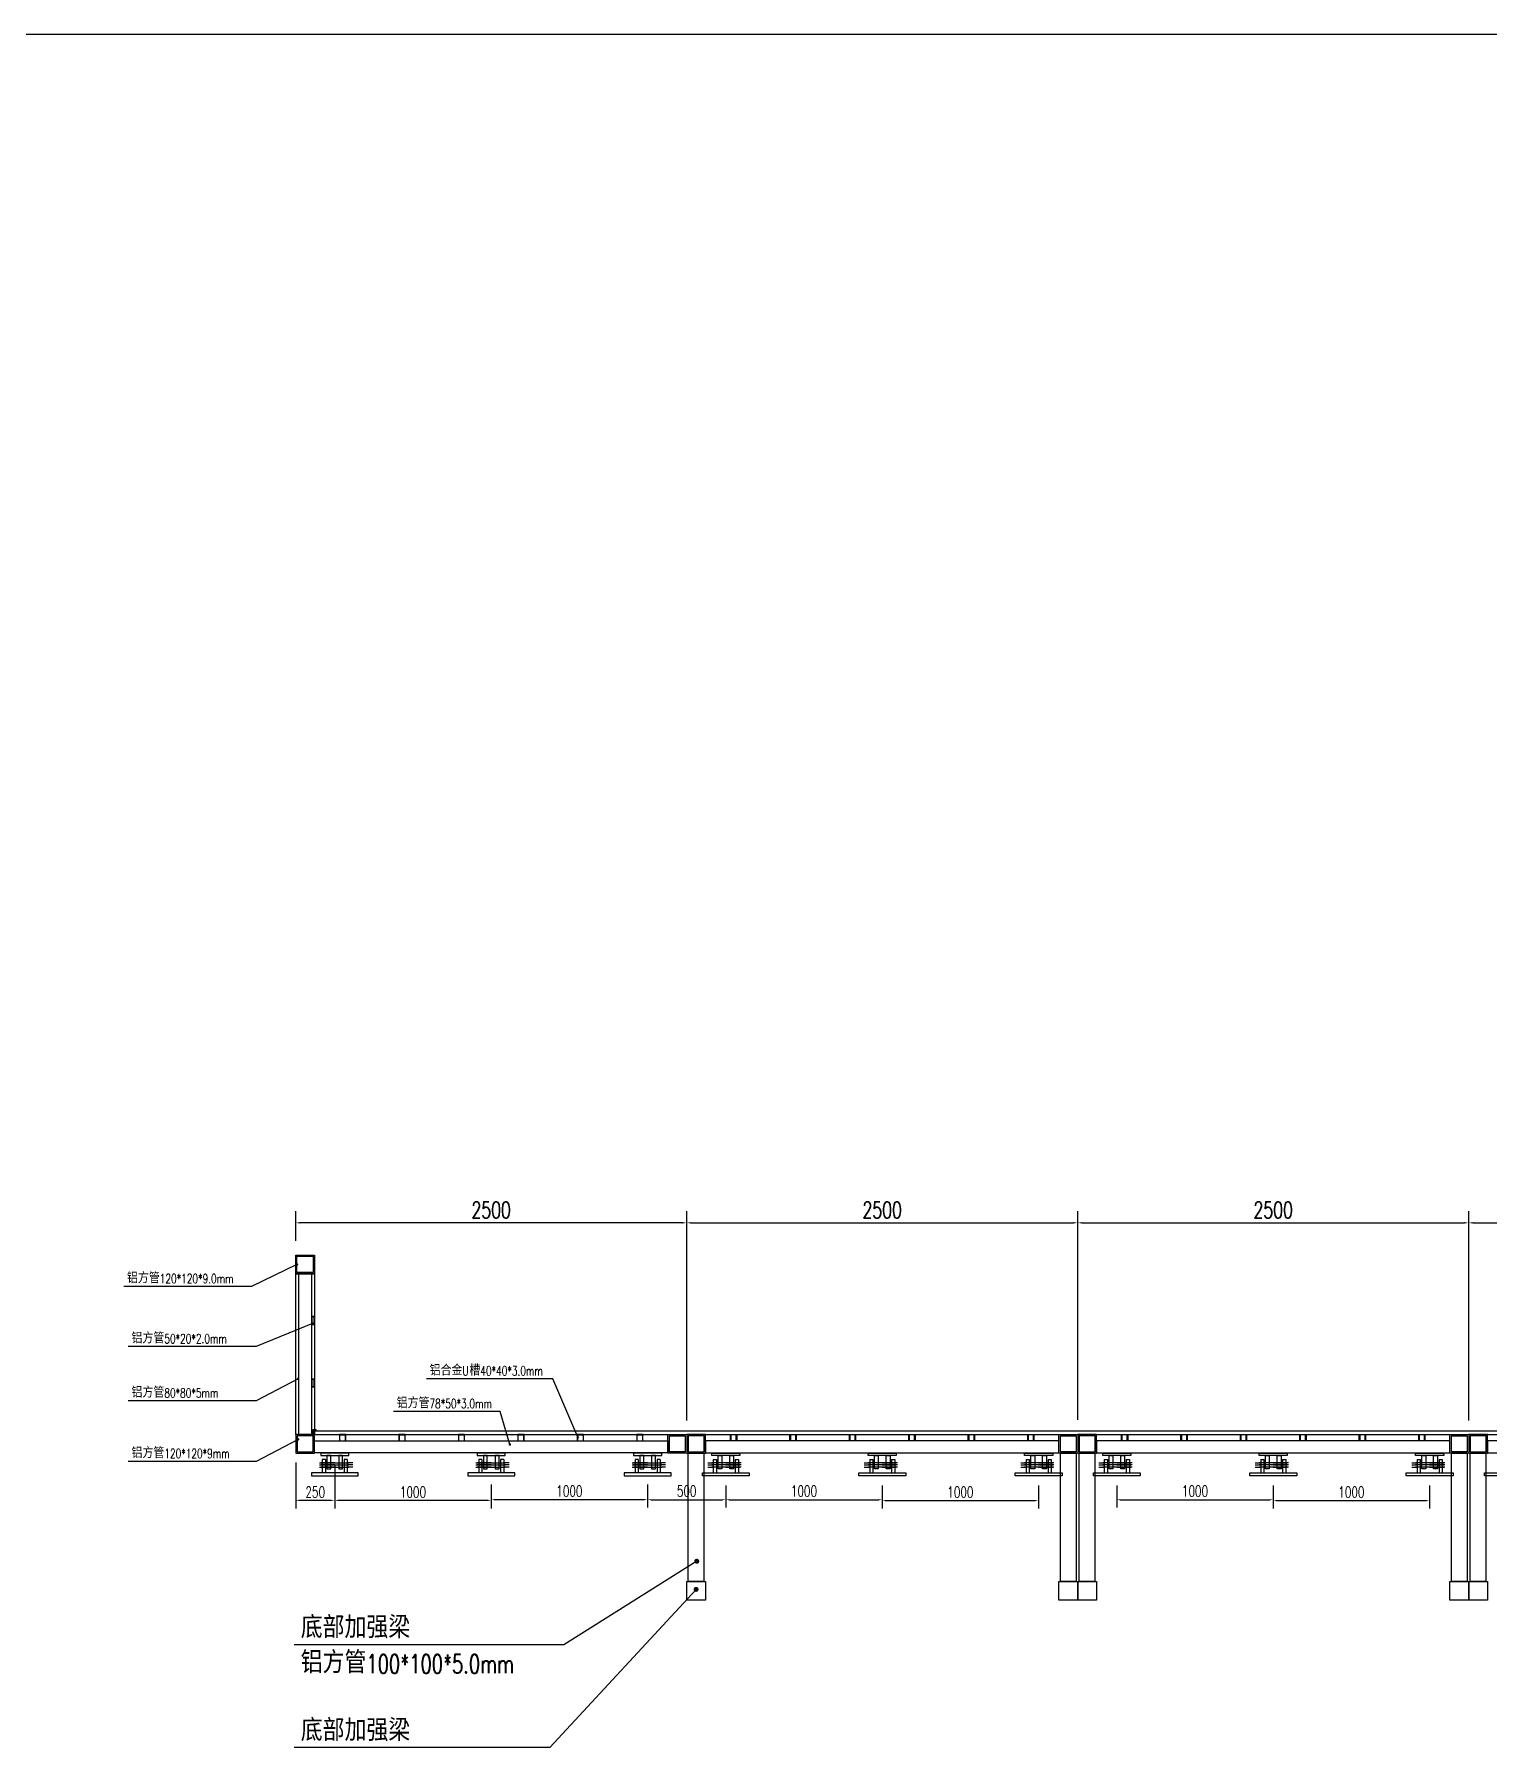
# Model space of a CAD drawing. Header units: millimetres. Extents: x 50522 to 205845, y 40309 to 82020.
# Drawn here: x 133594 to 142893, y 70072 to 81037 of the extents above; entities that cross this region are included whole.
import ezdxf

# ---------------------------------------------------------------- set-up
doc = ezdxf.new("R2010")
doc.units = ezdxf.units.MM
doc.header["$LTSCALE"] = 1000
doc.linetypes.add('CENTER2', pattern=[28.575, 19.05, -3.175, 3.175, -3.175])
for name, color, linetype in [('DIM_LEAD', 3, 'Continuous'), ('PUB_TEXT', 7, 'Continuous'), ('W-STEEL_FRAME钢架', 3, 'Continuous'), ('W-STEEL_KEEL钢龙骨', 5, 'Continuous'), ('W-WOOD_FLOOR木地板', 30, 'Continuous')]:
    doc.layers.add(name, color=color, linetype=linetype)
doc.styles.add('_TCH_DIM', font='SIMPLEX.shx', dxfattribs={"bigfont": 'hztxt.shx'})
doc.styles.add('STANDARD_T3', font='simplex.shx', dxfattribs={"width": 0.7, "bigfont": 'hztxt.shx'})
doc.dimstyles.new('W&&20', dxfattribs={"dimtxt": 70, "dimasz": 20, "dimexe": 50, "dimexo": 60, "dimgap": 20, "dimtad": 1, "dimdec": 0, "dimzin": 0, "dimdsep": 46, "dimtxsty": 'STANDARD_T3', "dimcen": 0.09, "dimclrd": 1, "dimclre": 1, "dimclrt": 7, "dimazin": 2, "dimtfac": 1, "dimtdec": 0, "dimtix": 1, "dimtmove": 2, "dimatfit": 3, "dimfxl": 0, "dimtolj": 1, "dimtzin": 0, "dimarcsym": 0})
doc.dimstyles.new('W&&30', dxfattribs={"dimtxt": 105, "dimasz": 30, "dimexe": 75, "dimexo": 90, "dimgap": 30, "dimtad": 1, "dimdec": 0, "dimzin": 0, "dimdsep": 46, "dimtxsty": 'STANDARD_T3', "dimcen": 0.09, "dimclrd": 1, "dimclre": 1, "dimclrt": 7, "dimazin": 2, "dimtfac": 1, "dimtdec": 0, "dimtix": 1, "dimtmove": 2, "dimatfit": 3, "dimfxl": 0, "dimtolj": 1, "dimtzin": 0, "dimarcsym": 0})

# ---------------------------------------------------------------- blocks, each defined once
blk = doc.blocks.new('*D46')
at = {"color": 1, "lineweight": -2, "transparency": 16777216}
for p, q in [((142765, 72177), (142765, 73515)), ((145265, 72177), (145265, 73515)), ((142795, 73440), (145235, 73440))]:
    blk.add_line(p, q, dxfattribs=at)
at = {"color": 1, "transparency": 16777216}
for points in [[(142795, 73445), (142795, 73435), (142765, 73440)], [(145235, 73445), (145235, 73435), (145265, 73440)]]:
    blk.add_solid(points, dxfattribs=at)
at = {"layer": 'Defpoints', "color": 0, "transparency": 16777216}
for p in [(145265, 73440), (142765, 72087), (145265, 72087)]:
    blk.add_point(p, dxfattribs=at)
at = {"color": 7, "transparency": 16777216, "insert": (144015, 73522), "char_height": 105, "attachment_point": 5, "style": 'STANDARD_T3'}
blk.add_mtext('\\A1;2500', dxfattribs=at)
blk = doc.blocks.new('*D45')
at = {"color": 1, "lineweight": -2, "transparency": 16777216}
for p, q in [((140265, 72181), (140265, 73515)), ((142765, 72177), (142765, 73515)), ((140295, 73440), (142735, 73440))]:
    blk.add_line(p, q, dxfattribs=at)
at = {"color": 1, "transparency": 16777216}
for points in [[(140295, 73445), (140295, 73435), (140265, 73440)], [(142735, 73445), (142735, 73435), (142765, 73440)]]:
    blk.add_solid(points, dxfattribs=at)
at = {"layer": 'Defpoints', "color": 0, "transparency": 16777216}
for p in [(142765, 73440), (140265, 72091), (142765, 72087)]:
    blk.add_point(p, dxfattribs=at)
at = {"color": 7, "transparency": 16777216, "insert": (141515, 73522), "char_height": 105, "attachment_point": 5, "style": 'STANDARD_T3'}
blk.add_mtext('\\A1;2500', dxfattribs=at)
blk = doc.blocks.new('*U29')
at = {"layer": 'W-STEEL_KEEL钢龙骨', "color": 4}
blk.add_lwpolyline([(20, -19.5, -0.4142136), (19.5, -20), (17.5, -20, -0.4142136), (17, -19.5), (17, 16.5, 0.4142136), (16.5, 17), (-16.5, 17, 0.4142136), (-17, 16.5), (-17, -19.5, -0.4142136), (-17.5, -20), (-19.5, -20, -0.4142136), (-20, -19.5), (-20, 19.5, -0.4142136), (-19.5, 20), (19.5, 20, -0.4142136), (20, 19.5)], format="xyb", close=True, dxfattribs=at)
blk = doc.blocks.new('*U30')
at = {"color": 0, "linetype": 'ByBlock', "lineweight": -2, "transparency": 16777216}
for p in [(0, 0), (380, 0), (760, 0), (1140, 0), (1520, 0), (1900, 0)]:
    blk.add_blockref('*U29', p, dxfattribs=at)
blk = doc.blocks.new('*D32')
at = {"color": 1, "lineweight": -2, "transparency": 16777216}
for p, q in [((141515, 71762), (141515, 71614)), ((142515, 71762), (142515, 71614)), ((141535, 71664), (142495, 71664))]:
    blk.add_line(p, q, dxfattribs=at)
at = {"color": 1, "transparency": 16777216}
for points in [[(141535, 71667), (141535, 71661), (141515, 71664)], [(142495, 71667), (142495, 71661), (142515, 71664)]]:
    blk.add_solid(points, dxfattribs=at)
at = {"layer": 'Defpoints', "color": 0, "transparency": 16777216}
for p in [(141515, 71822), (142515, 71822), (142515, 71664)]:
    blk.add_point(p, dxfattribs=at)
at = {"color": 7, "transparency": 16777216, "insert": (142015, 71719), "char_height": 70, "attachment_point": 5, "style": 'STANDARD_T3'}
blk.add_mtext('\\A1;1000', dxfattribs=at)
blk = doc.blocks.new('*D31')
at = {"color": 1, "lineweight": -2, "transparency": 16777216}
for p, q in [((140515, 71762), (140515, 71620)), ((141515, 71762), (141515, 71620)), ((140535, 71670), (141495, 71670))]:
    blk.add_line(p, q, dxfattribs=at)
at = {"color": 1, "transparency": 16777216}
for points in [[(140535, 71673), (140535, 71667), (140515, 71670)], [(141495, 71673), (141495, 71667), (141515, 71670)]]:
    blk.add_solid(points, dxfattribs=at)
at = {"layer": 'Defpoints', "color": 0, "transparency": 16777216}
for p in [(140515, 71822), (141515, 71822), (141515, 71670)]:
    blk.add_point(p, dxfattribs=at)
at = {"color": 7, "transparency": 16777216, "insert": (141015, 71725), "char_height": 70, "attachment_point": 5, "style": 'STANDARD_T3'}
blk.add_mtext('\\A1;1000', dxfattribs=at)
blk = doc.blocks.new('*D28')
at = {"color": 1, "lineweight": -2, "transparency": 16777216}
for p, q in [((137515, 71768), (137515, 71620)), ((138015, 71762), (138015, 71620)), ((137535, 71670), (137995, 71670))]:
    blk.add_line(p, q, dxfattribs=at)
at = {"color": 1, "transparency": 16777216}
for points in [[(137535, 71673), (137535, 71667), (137515, 71670)], [(137995, 71673), (137995, 71667), (138015, 71670)]]:
    blk.add_solid(points, dxfattribs=at)
at = {"layer": 'Defpoints', "color": 0, "transparency": 16777216}
for p in [(137515, 71828), (138015, 71822), (138015, 71670)]:
    blk.add_point(p, dxfattribs=at)
at = {"color": 7, "transparency": 16777216, "insert": (137765, 71725), "char_height": 70, "attachment_point": 5, "style": 'STANDARD_T3'}
blk.add_mtext('\\A1;500', dxfattribs=at)
blk = doc.blocks.new('*U26')
at = {"layer": 'W-STEEL_KEEL钢龙骨', "color": 4}
blk.add_lwpolyline([(20, -19.5, -0.4142136), (19.5, -20), (17.5, -20, -0.4142136), (17, -19.5), (17, 16.5, 0.4142136), (16.5, 17), (-16.5, 17, 0.4142136), (-17, 16.5), (-17, -19.5, -0.4142136), (-17.5, -20), (-19.5, -20, -0.4142136), (-20, -19.5), (-20, 19.5, -0.4142136), (-19.5, 20), (19.5, 20, -0.4142136), (20, 19.5)], format="xyb", close=True, dxfattribs=at)
blk = doc.blocks.new('*U27')
at = {"color": 0, "linetype": 'ByBlock', "lineweight": -2, "transparency": 16777216}
for p in [(0, 0), (380, 0), (760, 0), (1140, 0), (1520, 0), (1900, 0)]:
    blk.add_blockref('*U26', p, dxfattribs=at)
blk = doc.blocks.new('*D24')
at = {"color": 1, "lineweight": -2, "transparency": 16777216}
for p, q in [((137765, 72177), (137765, 73515)), ((140265, 72181), (140265, 73515)), ((137795, 73440), (140235, 73440))]:
    blk.add_line(p, q, dxfattribs=at)
at = {"color": 1, "transparency": 16777216}
for points in [[(137795, 73445), (137795, 73435), (137765, 73440)], [(140235, 73445), (140235, 73435), (140265, 73440)]]:
    blk.add_solid(points, dxfattribs=at)
at = {"layer": 'Defpoints', "color": 0, "transparency": 16777216}
for p in [(140265, 73440), (137765, 72087), (140265, 72091)]:
    blk.add_point(p, dxfattribs=at)
at = {"color": 7, "transparency": 16777216, "insert": (139015, 73522), "char_height": 105, "attachment_point": 5, "style": 'STANDARD_T3'}
blk.add_mtext('\\A1;2500', dxfattribs=at)
blk = doc.blocks.new('*D23')
at = {"color": 1, "lineweight": -2, "transparency": 16777216}
for p, q in [((139015, 71762), (139015, 71614)), ((140015, 71762), (140015, 71614)), ((139035, 71664), (139995, 71664))]:
    blk.add_line(p, q, dxfattribs=at)
at = {"color": 1, "transparency": 16777216}
for points in [[(139035, 71667), (139035, 71661), (139015, 71664)], [(139995, 71667), (139995, 71661), (140015, 71664)]]:
    blk.add_solid(points, dxfattribs=at)
at = {"layer": 'Defpoints', "color": 0, "transparency": 16777216}
for p in [(139015, 71822), (140015, 71822), (140015, 71664)]:
    blk.add_point(p, dxfattribs=at)
at = {"color": 7, "transparency": 16777216, "insert": (139515, 71719), "char_height": 70, "attachment_point": 5, "style": 'STANDARD_T3'}
blk.add_mtext('\\A1;1000', dxfattribs=at)
blk = doc.blocks.new('*D22')
at = {"color": 1, "lineweight": -2, "transparency": 16777216}
for p, q in [((138015, 71762), (138015, 71620)), ((139015, 71762), (139015, 71620)), ((138035, 71670), (138995, 71670))]:
    blk.add_line(p, q, dxfattribs=at)
at = {"color": 1, "transparency": 16777216}
for points in [[(138035, 71673), (138035, 71667), (138015, 71670)], [(138995, 71673), (138995, 71667), (139015, 71670)]]:
    blk.add_solid(points, dxfattribs=at)
at = {"layer": 'Defpoints', "color": 0, "transparency": 16777216}
for p in [(138015, 71822), (139015, 71822), (139015, 71670)]:
    blk.add_point(p, dxfattribs=at)
at = {"color": 7, "transparency": 16777216, "insert": (138515, 71725), "char_height": 70, "attachment_point": 5, "style": 'STANDARD_T3'}
blk.add_mtext('\\A1;1000', dxfattribs=at)
blk = doc.blocks.new('*D21')
at = {"color": 1, "lineweight": -2, "transparency": 16777216}
for p, q in [((135265, 71907), (135265, 71614)), ((135515, 71892), (135515, 71614)), ((135495, 71664), (135285, 71664))]:
    blk.add_line(p, q, dxfattribs=at)
at = {"color": 1, "transparency": 16777216}
for points in [[(135285, 71667), (135285, 71661), (135265, 71664)], [(135495, 71667), (135495, 71661), (135515, 71664)]]:
    blk.add_solid(points, dxfattribs=at)
at = {"layer": 'Defpoints', "color": 0, "transparency": 16777216}
for p in [(135265, 71967), (135515, 71952), (135265, 71664)]:
    blk.add_point(p, dxfattribs=at)
at = {"color": 7, "transparency": 16777216, "insert": (135390, 71719), "char_height": 70, "attachment_point": 5, "style": 'STANDARD_T3'}
blk.add_mtext('\\A1;250', dxfattribs=at)
blk = doc.blocks.new('*D20')
at = {"color": 1, "lineweight": -2, "transparency": 16777216}
for p, q in [((135265, 73324), (135265, 73515)), ((137765, 72177), (137765, 73515)), ((137735, 73440), (135295, 73440))]:
    blk.add_line(p, q, dxfattribs=at)
at = {"color": 1, "transparency": 16777216}
for points in [[(135295, 73445), (135295, 73435), (135265, 73440)], [(137735, 73445), (137735, 73435), (137765, 73440)]]:
    blk.add_solid(points, dxfattribs=at)
at = {"layer": 'Defpoints', "color": 0, "transparency": 16777216}
for p in [(135265, 73440), (135265, 73234), (137765, 72087)]:
    blk.add_point(p, dxfattribs=at)
at = {"color": 7, "transparency": 16777216, "insert": (136515, 73522), "char_height": 105, "attachment_point": 5, "style": 'STANDARD_T3'}
blk.add_mtext('\\A1;2500', dxfattribs=at)
blk = doc.blocks.new('*U18')
at = {"layer": 'W-STEEL_KEEL钢龙骨', "color": 4}
blk.add_lwpolyline([(20, -19.5, -0.4142136), (19.5, -20), (17.5, -20, -0.4142136), (17, -19.5), (17, 16.5, 0.4142136), (16.5, 17), (-16.5, 17, 0.4142136), (-17, 16.5), (-17, -19.5, -0.4142136), (-17.5, -20), (-19.5, -20, -0.4142136), (-20, -19.5), (-20, 19.5, -0.4142136), (-19.5, 20), (19.5, 20, -0.4142136), (20, 19.5)], format="xyb", close=True, dxfattribs=at)
blk = doc.blocks.new('*U19')
at = {"color": 0, "linetype": 'ByBlock', "lineweight": -2, "transparency": 16777216}
for p in [(0, 0), (380, 0), (760, 0), (1140, 0), (1520, 0), (1900, 0)]:
    blk.add_blockref('*U18', p, dxfattribs=at)
blk = doc.blocks.new('*D17')
at = {"color": 1, "lineweight": -2, "transparency": 16777216}
for p, q in [((135515, 71762), (135515, 71614)), ((136515, 71768), (136515, 71614)), ((136495, 71664), (135535, 71664))]:
    blk.add_line(p, q, dxfattribs=at)
at = {"color": 1, "transparency": 16777216}
for points in [[(135535, 71667), (135535, 71661), (135515, 71664)], [(136495, 71667), (136495, 71661), (136515, 71664)]]:
    blk.add_solid(points, dxfattribs=at)
at = {"layer": 'Defpoints', "color": 0, "transparency": 16777216}
for p in [(135515, 71822), (136515, 71828), (135515, 71664)]:
    blk.add_point(p, dxfattribs=at)
at = {"color": 7, "transparency": 16777216, "insert": (136015, 71719), "char_height": 70, "attachment_point": 5, "style": 'STANDARD_T3'}
blk.add_mtext('\\A1;1000', dxfattribs=at)
blk = doc.blocks.new('*D16')
at = {"color": 1, "lineweight": -2, "transparency": 16777216}
for p, q in [((136515, 71768), (136515, 71620)), ((137515, 71768), (137515, 71620)), ((137495, 71670), (136535, 71670))]:
    blk.add_line(p, q, dxfattribs=at)
at = {"color": 1, "transparency": 16777216}
for points in [[(136535, 71673), (136535, 71667), (136515, 71670)], [(137495, 71673), (137495, 71667), (137515, 71670)]]:
    blk.add_solid(points, dxfattribs=at)
at = {"layer": 'Defpoints', "color": 0, "transparency": 16777216}
for p in [(136515, 71828), (137515, 71828), (136515, 71670)]:
    blk.add_point(p, dxfattribs=at)
at = {"color": 7, "transparency": 16777216, "insert": (137015, 71725), "char_height": 70, "attachment_point": 5, "style": 'STANDARD_T3'}
blk.add_mtext('\\A1;1000', dxfattribs=at)

msp = doc.modelspace()

# ---------------------------------------------------------------- linework, layer by layer
for p, q in [((135402.2, 71842.1), (135382.2, 71842.1)), ((135515.3, 71905.1), (135425.3, 71905.1)), ((135515.3, 71892.1), (135425.3, 71892.1)), ((135515.3, 71879.1), (135425.3, 71879.1)), ((135455.3, 71927.1), (135435.3, 71927.1)), ((135435.3, 71927.1), (135435.3, 71842.1)), ((135455.3, 71927.1), (135455.3, 71842.1)), ((135526.3, 71905.1), (135605.3, 71905.1)), ((135526.3, 71892.1), (135605.3, 71892.1)), ((135526.3, 71879.1), (135605.3, 71879.1)), ((135595.3, 71927.1), (135575.3, 71927.1)), ((135575.3, 71927.1), (135575.3, 71842.1)), ((135595.3, 71927.1), (135595.3, 71842.1)), ((136402.2, 71842.1), (136382.2, 71842.1)), ((136515.3, 71905.1), (136425.3, 71905.1)), ((136515.3, 71892.1), (136425.3, 71892.1)), ((136515.3, 71879.1), (136425.3, 71879.1)), ((136455.3, 71927.1), (136435.3, 71927.1)), ((136435.3, 71927.1), (136435.3, 71842.1)), ((136455.3, 71927.1), (136455.3, 71842.1)), ((136526.3, 71905.1), (136605.3, 71905.1)), ((136526.3, 71892.1), (136605.3, 71892.1)), ((136526.3, 71879.1), (136605.3, 71879.1)), ((136595.3, 71927.1), (136575.3, 71927.1)), ((136575.3, 71927.1), (136575.3, 71842.1)), ((136595.3, 71927.1), (136595.3, 71842.1)), ((137402.2, 71842.1), (137382.2, 71842.1)), ((137515.3, 71905.1), (137425.3, 71905.1)), ((137515.3, 71892.1), (137425.3, 71892.1)), ((137515.3, 71879.1), (137425.3, 71879.1)), ((137455.3, 71927.1), (137435.3, 71927.1)), ((137435.3, 71927.1), (137435.3, 71842.1)), ((137455.3, 71927.1), (137455.3, 71842.1)), ((137526.3, 71905.1), (137605.3, 71905.1)), ((137526.3, 71892.1), (137605.3, 71892.1)), ((137526.3, 71879.1), (137605.3, 71879.1)), ((137595.3, 71927.1), (137575.3, 71927.1)), ((137575.3, 71927.1), (137575.3, 71842.1)), ((137595.3, 71927.1), (137595.3, 71842.1)), ((138004.3, 71905.1), (137925.3, 71905.1)), ((138004.3, 71892.1), (137925.3, 71892.1)), ((138004.3, 71879.1), (137925.3, 71879.1)), ((137935.3, 71927.1), (137955.3, 71927.1)), ((137935.3, 71927.1), (137935.3, 71842.1)), ((137955.3, 71927.1), (137955.3, 71842.1)), ((138015.3, 71905.1), (138105.3, 71905.1)), ((138015.3, 71892.1), (138105.3, 71892.1)), ((138015.3, 71879.1), (138105.3, 71879.1)), ((138075.3, 71927.1), (138095.3, 71927.1)), ((138075.3, 71927.1), (138075.3, 71842.1)), ((138095.3, 71927.1), (138095.3, 71842.1)), ((138128.5, 71842.1), (138148.5, 71842.1)), ((139004.3, 71905.1), (138925.3, 71905.1)), ((139004.3, 71892.1), (138925.3, 71892.1)), ((139004.3, 71879.1), (138925.3, 71879.1)), ((138935.3, 71927.1), (138955.3, 71927.1)), ((138935.3, 71927.1), (138935.3, 71842.1)), ((138955.3, 71927.1), (138955.3, 71842.1)), ((139015.3, 71905.1), (139105.3, 71905.1)), ((139015.3, 71892.1), (139105.3, 71892.1)), ((139015.3, 71879.1), (139105.3, 71879.1)), ((139075.3, 71927.1), (139095.3, 71927.1)), ((139075.3, 71927.1), (139075.3, 71842.1)), ((139095.3, 71927.1), (139095.3, 71842.1)), ((139128.5, 71842.1), (139148.5, 71842.1)), ((140004.3, 71905.1), (139925.3, 71905.1)), ((140004.3, 71892.1), (139925.3, 71892.1)), ((140004.3, 71879.1), (139925.3, 71879.1)), ((139935.3, 71927.1), (139955.3, 71927.1)), ((139935.3, 71927.1), (139935.3, 71842.1)), ((139955.3, 71927.1), (139955.3, 71842.1)), ((140015.3, 71905.1), (140105.3, 71905.1)), ((140015.3, 71892.1), (140105.3, 71892.1)), ((140015.3, 71879.1), (140105.3, 71879.1)), ((140075.3, 71927.1), (140095.3, 71927.1)), ((140075.3, 71927.1), (140075.3, 71842.1)), ((140095.3, 71927.1), (140095.3, 71842.1)), ((140128.5, 71842.1), (140148.5, 71842.1)), ((140504.3, 71905.1), (140425.3, 71905.1)), ((140504.3, 71892.1), (140425.3, 71892.1)), ((140504.3, 71879.1), (140425.3, 71879.1)), ((140435.3, 71927.1), (140455.3, 71927.1)), ((140435.3, 71927.1), (140435.3, 71842.1)), ((140455.3, 71927.1), (140455.3, 71842.1)), ((140515.3, 71905.1), (140605.3, 71905.1)), ((140515.3, 71892.1), (140605.3, 71892.1)), ((140515.3, 71879.1), (140605.3, 71879.1)), ((140575.3, 71927.1), (140595.3, 71927.1)), ((140575.3, 71927.1), (140575.3, 71842.1)), ((140595.3, 71927.1), (140595.3, 71842.1)), ((140628.5, 71842.1), (140648.5, 71842.1)), ((141504.3, 71905.1), (141425.3, 71905.1)), ((141504.3, 71892.1), (141425.3, 71892.1)), ((141504.3, 71879.1), (141425.3, 71879.1)), ((141435.3, 71927.1), (141455.3, 71927.1)), ((141435.3, 71927.1), (141435.3, 71842.1)), ((141455.3, 71927.1), (141455.3, 71842.1)), ((141515.3, 71905.1), (141605.3, 71905.1)), ((141515.3, 71892.1), (141605.3, 71892.1)), ((141515.3, 71879.1), (141605.3, 71879.1)), ((141575.3, 71927.1), (141595.3, 71927.1)), ((141575.3, 71927.1), (141575.3, 71842.1)), ((141595.3, 71927.1), (141595.3, 71842.1)), ((141628.5, 71842.1), (141648.5, 71842.1)), ((142504.3, 71905.1), (142425.3, 71905.1)), ((142504.3, 71892.1), (142425.3, 71892.1)), ((142504.3, 71879.1), (142425.3, 71879.1)), ((142435.3, 71927.1), (142455.3, 71927.1)), ((142435.3, 71927.1), (142435.3, 71842.1)), ((142455.3, 71927.1), (142455.3, 71842.1)), ((142515.3, 71905.1), (142605.3, 71905.1)), ((142515.3, 71892.1), (142605.3, 71892.1)), ((142515.3, 71879.1), (142605.3, 71879.1)), ((142575.3, 71927.1), (142595.3, 71927.1)), ((142575.3, 71927.1), (142575.3, 71842.1)), ((142595.3, 71927.1), (142595.3, 71842.1)), ((142628.5, 71842.1), (142648.5, 71842.1))]:
    msp.add_line(p, q)
at = {"color": 3, "linetype": 'CENTER2'}
for p, q in [((135417.4, 71892.1), (135453.2, 71892.1)), ((135417.4, 71879.1), (135453.2, 71879.1)), ((135417.5, 71905.1), (135453.2, 71905.1)), ((135444.9, 71905.1), (135585.8, 71905.1)), ((135444.9, 71892.1), (135585.8, 71892.1)), ((135444.9, 71879.1), (135585.8, 71879.1)), ((135630.1, 71905.1), (135594.3, 71905.1)), ((135630.1, 71892.1), (135594.3, 71892.1)), ((135630.1, 71879.1), (135594.3, 71879.1)), ((136417.4, 71892.1), (136453.2, 71892.1)), ((136417.4, 71879.1), (136453.2, 71879.1)), ((136417.5, 71905.1), (136453.2, 71905.1)), ((136444.9, 71905.1), (136585.8, 71905.1)), ((136444.9, 71892.1), (136585.8, 71892.1)), ((136444.9, 71879.1), (136585.8, 71879.1)), ((136630.1, 71905.1), (136594.3, 71905.1)), ((136630.1, 71892.1), (136594.3, 71892.1)), ((136630.1, 71879.1), (136594.3, 71879.1)), ((137417.4, 71892.1), (137453.2, 71892.1)), ((137417.4, 71879.1), (137453.2, 71879.1)), ((137417.5, 71905.1), (137453.2, 71905.1)), ((137444.9, 71905.1), (137585.8, 71905.1)), ((137444.9, 71892.1), (137585.8, 71892.1)), ((137444.9, 71879.1), (137585.8, 71879.1)), ((137630.1, 71905.1), (137594.3, 71905.1)), ((137630.1, 71892.1), (137594.3, 71892.1)), ((137630.1, 71879.1), (137594.3, 71879.1)), ((137900.6, 71905.1), (137936.4, 71905.1)), ((137900.6, 71892.1), (137936.4, 71892.1)), ((137900.6, 71879.1), (137936.4, 71879.1)), ((138085.8, 71905.1), (137944.9, 71905.1)), ((138085.8, 71892.1), (137944.9, 71892.1)), ((138085.8, 71879.1), (137944.9, 71879.1)), ((138113.2, 71905.1), (138077.4, 71905.1)), ((138113.2, 71892.1), (138077.4, 71892.1)), ((138113.2, 71879.1), (138077.5, 71879.1)), ((138900.6, 71905.1), (138936.4, 71905.1)), ((138900.6, 71892.1), (138936.4, 71892.1)), ((138900.6, 71879.1), (138936.4, 71879.1)), ((139085.8, 71905.1), (138944.9, 71905.1)), ((139085.8, 71892.1), (138944.9, 71892.1)), ((139085.8, 71879.1), (138944.9, 71879.1)), ((139113.2, 71905.1), (139077.4, 71905.1)), ((139113.2, 71892.1), (139077.4, 71892.1)), ((139113.2, 71879.1), (139077.5, 71879.1)), ((139900.6, 71905.1), (139936.4, 71905.1)), ((139900.6, 71892.1), (139936.4, 71892.1)), ((139900.6, 71879.1), (139936.4, 71879.1)), ((140085.8, 71905.1), (139944.9, 71905.1)), ((140085.8, 71892.1), (139944.9, 71892.1)), ((140085.8, 71879.1), (139944.9, 71879.1)), ((140113.2, 71905.1), (140077.4, 71905.1)), ((140113.2, 71892.1), (140077.4, 71892.1)), ((140113.2, 71879.1), (140077.5, 71879.1)), ((140400.6, 71905.1), (140436.4, 71905.1)), ((140400.6, 71892.1), (140436.4, 71892.1)), ((140400.6, 71879.1), (140436.4, 71879.1)), ((140585.8, 71905.1), (140444.9, 71905.1)), ((140585.8, 71892.1), (140444.9, 71892.1)), ((140585.8, 71879.1), (140444.9, 71879.1)), ((140613.2, 71905.1), (140577.4, 71905.1)), ((140613.2, 71892.1), (140577.4, 71892.1)), ((140613.2, 71879.1), (140577.5, 71879.1)), ((141400.6, 71905.1), (141436.4, 71905.1)), ((141400.6, 71892.1), (141436.4, 71892.1)), ((141400.6, 71879.1), (141436.4, 71879.1)), ((141585.8, 71905.1), (141444.9, 71905.1)), ((141585.8, 71892.1), (141444.9, 71892.1)), ((141585.8, 71879.1), (141444.9, 71879.1)), ((141613.2, 71905.1), (141577.4, 71905.1)), ((141613.2, 71892.1), (141577.4, 71892.1)), ((141613.2, 71879.1), (141577.5, 71879.1)), ((142400.6, 71905.1), (142436.4, 71905.1)), ((142400.6, 71892.1), (142436.4, 71892.1)), ((142400.6, 71879.1), (142436.4, 71879.1)), ((142585.8, 71905.1), (142444.9, 71905.1)), ((142585.8, 71892.1), (142444.9, 71892.1)), ((142585.8, 71879.1), (142444.9, 71879.1)), ((142613.2, 71905.1), (142577.4, 71905.1)), ((142613.2, 71892.1), (142577.4, 71892.1)), ((142613.2, 71879.1), (142577.5, 71879.1))]:
    msp.add_line(p, q, dxfattribs=at)
for points in [[(67112.1, 81037), (166036.4, 81037), (166036.4, 40309.3), (67112.1, 40309.3)], [(135265.3, 71967.1), (135385.3, 71967.1), (135385.3, 72087.1), (135265.3, 72087.1)], [(135274.3, 71976.1), (135376.3, 71976.1), (135376.3, 72078.1), (135274.3, 72078.1)], [(140265.3, 71967.1), (140145.3, 71967.1), (140145.3, 72087.1), (140265.3, 72087.1)], [(140256.3, 71976.1), (140154.3, 71976.1), (140154.3, 72078.1), (140256.3, 72078.1)], [(142765.3, 71967.1), (142645.3, 71967.1), (142645.3, 72087.1), (142765.3, 72087.1)], [(142756.3, 71976.1), (142654.3, 71976.1), (142654.3, 72078.1), (142756.3, 72078.1)], [(135605.3, 71967.1), (135425.3, 71967.1), (135425.3, 71952.1), (135605.3, 71952.1)], [(135490.3, 71952.1), (135465.3, 71952.1), (135465.3, 71867.1), (135490.3, 71867.1)], [(135565.3, 71952.1), (135540.3, 71952.1), (135540.3, 71867.1), (135565.3, 71867.1)], [(136605.3, 71967.1), (136425.3, 71967.1), (136425.3, 71952.1), (136605.3, 71952.1)], [(136490.3, 71952.1), (136465.3, 71952.1), (136465.3, 71867.1), (136490.3, 71867.1)], [(136565.3, 71952.1), (136540.3, 71952.1), (136540.3, 71867.1), (136565.3, 71867.1)], [(137605.3, 71967.1), (137425.3, 71967.1), (137425.3, 71952.1), (137605.3, 71952.1)], [(137490.3, 71952.1), (137465.3, 71952.1), (137465.3, 71867.1), (137490.3, 71867.1)], [(137565.3, 71952.1), (137540.3, 71952.1), (137540.3, 71867.1), (137565.3, 71867.1)], [(137925.3, 71967.1), (138105.3, 71967.1), (138105.3, 71952.1), (137925.3, 71952.1)], [(137965.3, 71952.1), (137990.3, 71952.1), (137990.3, 71867.1), (137965.3, 71867.1)], [(138040.3, 71952.1), (138065.3, 71952.1), (138065.3, 71867.1), (138040.3, 71867.1)], [(138925.3, 71967.1), (139105.3, 71967.1), (139105.3, 71952.1), (138925.3, 71952.1)], [(138965.3, 71952.1), (138990.3, 71952.1), (138990.3, 71867.1), (138965.3, 71867.1)], [(139040.3, 71952.1), (139065.3, 71952.1), (139065.3, 71867.1), (139040.3, 71867.1)], [(139925.3, 71967.1), (140105.3, 71967.1), (140105.3, 71952.1), (139925.3, 71952.1)], [(139965.3, 71952.1), (139990.3, 71952.1), (139990.3, 71867.1), (139965.3, 71867.1)], [(140040.3, 71952.1), (140065.3, 71952.1), (140065.3, 71867.1), (140040.3, 71867.1)], [(140425.3, 71967.1), (140605.3, 71967.1), (140605.3, 71952.1), (140425.3, 71952.1)], [(140465.3, 71952.1), (140490.3, 71952.1), (140490.3, 71867.1), (140465.3, 71867.1)], [(140540.3, 71952.1), (140565.3, 71952.1), (140565.3, 71867.1), (140540.3, 71867.1)], [(141425.3, 71967.1), (141605.3, 71967.1), (141605.3, 71952.1), (141425.3, 71952.1)], [(141465.3, 71952.1), (141490.3, 71952.1), (141490.3, 71867.1), (141465.3, 71867.1)], [(141540.3, 71952.1), (141565.3, 71952.1), (141565.3, 71867.1), (141540.3, 71867.1)], [(142425.3, 71967.1), (142605.3, 71967.1), (142605.3, 71952.1), (142425.3, 71952.1)], [(142465.3, 71952.1), (142490.3, 71952.1), (142490.3, 71867.1), (142465.3, 71867.1)], [(142540.3, 71952.1), (142565.3, 71952.1), (142565.3, 71867.1), (142540.3, 71867.1)], [(135665.3, 71842.1), (135365.3, 71842.1), (135365.3, 71822.1), (135665.3, 71822.1)], [(136665.3, 71842.1), (136365.3, 71842.1), (136365.3, 71822.1), (136665.3, 71822.1)], [(137665.3, 71842.1), (137365.3, 71842.1), (137365.3, 71822.1), (137665.3, 71822.1)], [(137865.3, 71842.1), (138165.3, 71842.1), (138165.3, 71822.1), (137865.3, 71822.1)], [(138865.3, 71842.1), (139165.3, 71842.1), (139165.3, 71822.1), (138865.3, 71822.1)], [(139865.3, 71842.1), (140165.3, 71842.1), (140165.3, 71822.1), (139865.3, 71822.1)], [(140365.3, 71842.1), (140665.3, 71842.1), (140665.3, 71822.1), (140365.3, 71822.1)], [(141365.3, 71842.1), (141665.3, 71842.1), (141665.3, 71822.1), (141365.3, 71822.1)], [(142365.3, 71842.1), (142665.3, 71842.1), (142665.3, 71822.1), (142365.3, 71822.1)], [(142865.3, 71842.1), (143165.3, 71842.1), (143165.3, 71822.1), (142865.3, 71822.1)]]:
    msp.add_lwpolyline(points, close=True)
msp.add_lwpolyline([(135388.2, 72115.9, -0.6741999), (135387.2, 72115.9, 0.3056147), (135387, 72116.1), (135386.5, 72116.1, 0.3056147), (135386.2, 72115.9, -0.6741999), (135385.2, 72115.9, 0.3056147), (135385, 72116.1), (135384.5, 72116.1, 0.3056147), (135384.2, 72115.9, -0.6741999), (135383.2, 72115.9, 0.3056147), (135383, 72116.1), (135382.5, 72116.1, 0.3056147), (135382.2, 72115.9, -0.6741999), (135381.2, 72115.9, 0.3056147), (135381, 72116.1), (135377.3, 72116.1, 0.4142136), (135372.3, 72111.1), (135372.3, 72094.6, 1), (135375.3, 72094.6), (135375.3, 72111.1, -0.4142136), (135377.3, 72113.1), (135395.8, 72113.1, 1), (135395.8, 72116.1), (135394.5, 72116.1, 0.3056147), (135394.2, 72115.9, -0.6741999), (135393.2, 72115.9, 0.3056147), (135393, 72116.1), (135392.5, 72116.1, 0.3056147), (135392.2, 72115.9, -0.6741999), (135391.2, 72115.9, 0.3056147), (135391, 72116.1), (135390.5, 72116.1, 0.3056147), (135390.2, 72115.9, -0.6741999), (135389.2, 72115.9, 0.3056147), (135389, 72116.1), (135388.5, 72116.1, 0.3056147)], format="xyb", close=True)
at = {"layer": 'DIM_LEAD'}
for p, q in [((135273.3, 73173.8), (134983, 73032.6)), ((134983, 73032.6), (134165.4, 73032.6)), ((135372.3, 72796.1), (135012.1, 72648.4)), ((135012.1, 72648.4), (134194.4, 72648.4)), ((135280.2, 72442.8), (135012.1, 72301.5)), ((136910.1, 72442.9), (136100.7, 72442.9)), ((137068.3, 72069.6), (136910.1, 72442.9)), ((135012.1, 72301.5), (134194.4, 72301.5)), ((136572.1, 72233.5), (135889.7, 72233.5)), ((136634.6, 72023.5), (136572.1, 72233.5)), ((135280.2, 72055.7), (135012.1, 71914.5)), ((135012.1, 71914.5), (134194.4, 71914.5)), ((137829.7, 71276.6), (136978.7, 70743)), ((137825.3, 71097.1), (136890.5, 70085.4)), ((136978.7, 70743), (135255.3, 70743)), ((136890.5, 70085.4), (135255.3, 70085.4))]:
    msp.add_line(p, q, dxfattribs=at)
for points, const_width in [([(135276.9, 73175.6, 1), (135269.7, 73172.1, 1)], 8), ([(135376, 72797.6, 1), (135368.6, 72794.6, 1)], 8), ([(135283.8, 72444.6, 1), (135276.7, 72440.9, 1)], 8), ([(135283.8, 72057.6, 1), (135276.7, 72053.8, 1)], 8), ([(137069.9, 72065.9, 1), (137066.8, 72073.3, 1)], 8), ([(136635.7, 72019.6, 1), (136633.5, 72027.3, 1)], 8), ([(137836.4, 71280.9, 1), (137822.9, 71272.4, 1)], 16), ([(137830.8, 71103, 1), (137819.9, 71091.2, 1)], 16)]:
    msp.add_lwpolyline(points, format="xyb", close=True, dxfattribs=dict(at, const_width=const_width))
at = {"layer": 'W-STEEL_FRAME钢架'}
for points in [[(135385.3, 73114.1), (135265.3, 73114.1), (135265.3, 73234.1), (135385.3, 73234.1)], [(135377.3, 73122.1), (135273.3, 73122.1), (135273.3, 73226.1), (135377.3, 73226.1)], [(135385.3, 72087.1), (135265.3, 72087.1), (135265.3, 73114.1), (135385.3, 73114.1)], [(137645.3, 71969.1), (135385.3, 71969.1), (135385.3, 72047.1), (137645.3, 72047.1)], [(137765.3, 71967.1), (137645.3, 71967.1), (137645.3, 72087.1), (137765.3, 72087.1)], [(137756.3, 71976.1), (137654.3, 71976.1), (137654.3, 72078.1), (137756.3, 72078.1)], [(137765.3, 71967.1), (137885.3, 71967.1), (137885.3, 72087.1), (137765.3, 72087.1)], [(137774.3, 71976.1), (137876.3, 71976.1), (137876.3, 72078.1), (137774.3, 72078.1)], [(137885.3, 71969.1), (140145.3, 71969.1), (140145.3, 72047.1), (137885.3, 72047.1)], [(140265.3, 71967.1), (140385.3, 71967.1), (140385.3, 72087.1), (140265.3, 72087.1)], [(140274.3, 71976.1), (140376.3, 71976.1), (140376.3, 72078.1), (140274.3, 72078.1)], [(140385.3, 71969.1), (142645.3, 71969.1), (142645.3, 72047.1), (140385.3, 72047.1)], [(142765.3, 71967.1), (142885.3, 71967.1), (142885.3, 72087.1), (142765.3, 72087.1)], [(142774.3, 71976.1), (142876.3, 71976.1), (142876.3, 72078.1), (142774.3, 72078.1)], [(142885.3, 71969.1), (145145.3, 71969.1), (145145.3, 72047.1), (142885.3, 72047.1)], [(137765.3, 71147.1), (137885.3, 71147.1), (137885.3, 71027.1), (137765.3, 71027.1)], [(140145.3, 71147.1), (140265.3, 71147.1), (140265.3, 71027.1), (140145.3, 71027.1)], [(140265.3, 71147.1), (140385.3, 71147.1), (140385.3, 71027.1), (140265.3, 71027.1)], [(142645.3, 71147.1), (142765.3, 71147.1), (142765.3, 71027.1), (142645.3, 71027.1)], [(142765.3, 71147.1), (142885.3, 71147.1), (142885.3, 71027.1), (142765.3, 71027.1)]]:
    msp.add_lwpolyline(points, close=True, dxfattribs=at)
at = {"layer": 'W-STEEL_FRAME钢架', "color": 2}
for points in [[(135365.3, 72087.1), (135285.3, 72087.1), (135285.3, 73114.1), (135365.3, 73114.1)], [(137775.3, 71967.1), (137875.3, 71967.1), (137875.3, 71147.1), (137775.3, 71147.1)], [(140155.3, 71967.1), (140255.3, 71967.1), (140255.3, 71147.1), (140155.3, 71147.1)], [(140275.3, 71967.1), (140375.3, 71967.1), (140375.3, 71147.1), (140275.3, 71147.1)], [(142655.3, 71967.1), (142755.3, 71967.1), (142755.3, 71147.1), (142655.3, 71147.1)], [(142775.3, 71967.1), (142875.3, 71967.1), (142875.3, 71147.1), (142775.3, 71147.1)]]:
    msp.add_lwpolyline(points, close=True, dxfattribs=at)
at = {"layer": 'W-STEEL_FRAME钢架', "color": 6}
for points in [[(135381.3, 72791.1, 0.4142136), (135385.3, 72795.1), (135385.3, 72837.1, 0.4142136), (135381.3, 72841.1), (135369.3, 72841.1, 0.4142136), (135365.3, 72837.1), (135365.3, 72795.1, 0.4142136), (135369.3, 72791.1)], [(135382.3, 72796.1), (135382.3, 72836.1, 0.4142136), (135380.3, 72838.1), (135370.3, 72838.1, 0.4142136), (135368.3, 72836.1), (135368.3, 72796.1, 0.4142136), (135370.3, 72794.1), (135380.3, 72794.1, 0.4142136)], [(135381.3, 72391.1, 0.4142136), (135385.3, 72395.1), (135385.3, 72437.1, 0.4142136), (135381.3, 72441.1), (135369.3, 72441.1, 0.4142136), (135365.3, 72437.1), (135365.3, 72395.1, 0.4142136), (135369.3, 72391.1)], [(135382.3, 72396.1), (135382.3, 72436.1, 0.4142136), (135380.3, 72438.1), (135370.3, 72438.1, 0.4142136), (135368.3, 72436.1), (135368.3, 72396.1, 0.4142136), (135370.3, 72394.1), (135380.3, 72394.1, 0.4142136)]]:
    msp.add_lwpolyline(points, format="xyb", close=True, dxfattribs=at)
at = {"layer": 'W-WOOD_FLOOR木地板'}
msp.add_lwpolyline([(155150.3, 72109.1), (135377.3, 72109.1), (135377.3, 72087.1), (155150.3, 72087.1)], close=True, dxfattribs=at)

# ---------------------------------------------------------------- block references
at = {"xscale": -1}
msp.add_blockref('*U19', (137465.3, 72067.1), dxfattribs=at)
for name, p in [('*U27', (138065.3, 72067.1)), ('*U30', (140565.3, 72067.1))]:
    msp.add_blockref(name, p)

# ---------------------------------------------------------------- texts
at = {"layer": 'PUB_TEXT', "color": 7, "style": '_TCH_DIM'}
for s, height, p in [('铝方管', 70, (134186.4, 73053.6)), ('铝方管', 70, (134215.4, 72669.4)), ('铝合金', 70, (136121.7, 72463.9)), ('槽', 70, (136375.7, 72463.9)), ('铝方管', 70, (134215.4, 72322.5)), ('铝方管', 70, (135910.7, 72254.5)), ('铝方管', 70, (134215.4, 71935.5)), ('底部加强梁', 140, (135297.3, 70785)), ('铝方管', 140, (135297.3, 70561)), ('底部加强梁', 140, (135297.3, 70127.4))]:
    msp.add_text(s, height=height, dxfattribs=at).set_placement(p)
at = {"layer": 'PUB_TEXT', "color": 7, "style": '_TCH_DIM', "width": 0.705882}
for s, height, p in [('120*120*9.0mm', 59.5, (134396.4, 73053.6)), ('50*20*2.0mm', 59.5, (134425.4, 72669.4)), ('U', 59.5, (136331.7, 72463.9)), ('40*40*3.0mm', 59.5, (136445.7, 72463.9)), ('80*80*5mm', 59.5, (134425.4, 72322.5)), ('78*50*3.0mm', 59.5, (136120.7, 72254.5)), ('120*120*9mm', 59.5, (134425.4, 71935.5)), ('100*100*5.0mm', 119, (135717.3, 70561))]:
    msp.add_text(s, height=height, dxfattribs=at).set_placement(p)

# ---------------------------------------------------------------- dimensions: what is measured, and where the dimension line sits
for base, p1, p2, dimstyle, picture, middle in [((135265.3, 73439.8), (137765.3, 72087.1), (135265.3, 73234.1), 'W&&30', '*D20', (136515.3, 73522.3)), ((140265.3, 73439.8), (137765.3, 72087.1), (140265.3, 72091.1), 'W&&30', '*D24', (139015.3, 73522.3)), ((142765.3, 73439.8), (140265.3, 72091.1), (142765.3, 72087.1), 'W&&30', '*D45', (141515.3, 73522.3)), ((145265.3, 73439.8), (142765.3, 72087.1), (145265.3, 72087.1), 'W&&30', '*D46', (144015.3, 73522.3)), ((135265.3, 71663.9), (135515.3, 71952.1), (135265.3, 71967.1), 'W&&20', '*D21', (135390.3, 71718.9)), ((135515.3, 71663.9), (136515.3, 71828.1), (135515.3, 71822.1), 'W&&20', '*D17', (136015.3, 71718.9)), ((136515.3, 71669.9), (137515.3, 71828.1), (136515.3, 71828.1), 'W&&20', '*D16', (137015.3, 71724.9)), ((138015.3, 71669.9), (137515.3, 71828.1), (138015.3, 71822.1), 'W&&20', '*D28', (137765.3, 71724.9)), ((139015.3, 71669.9), (138015.3, 71822.1), (139015.3, 71822.1), 'W&&20', '*D22', (138515.3, 71724.9)), ((140015.3, 71663.9), (139015.3, 71822.1), (140015.3, 71822.1), 'W&&20', '*D23', (139515.3, 71718.9)), ((141515.3, 71669.9), (140515.3, 71822.1), (141515.3, 71822.1), 'W&&20', '*D31', (141015.3, 71724.9)), ((142515.3, 71663.9), (141515.3, 71822.1), (142515.3, 71822.1), 'W&&20', '*D32', (142015.3, 71718.9))]:
    dim = msp.add_linear_dim(base=base, p1=p1, p2=p2, angle=180, dimstyle=dimstyle)
    dim.commit()
    dim.dimension.update_dxf_attribs({"geometry": picture, "text_midpoint": middle})

doc.saveas('drawing.dxf')
